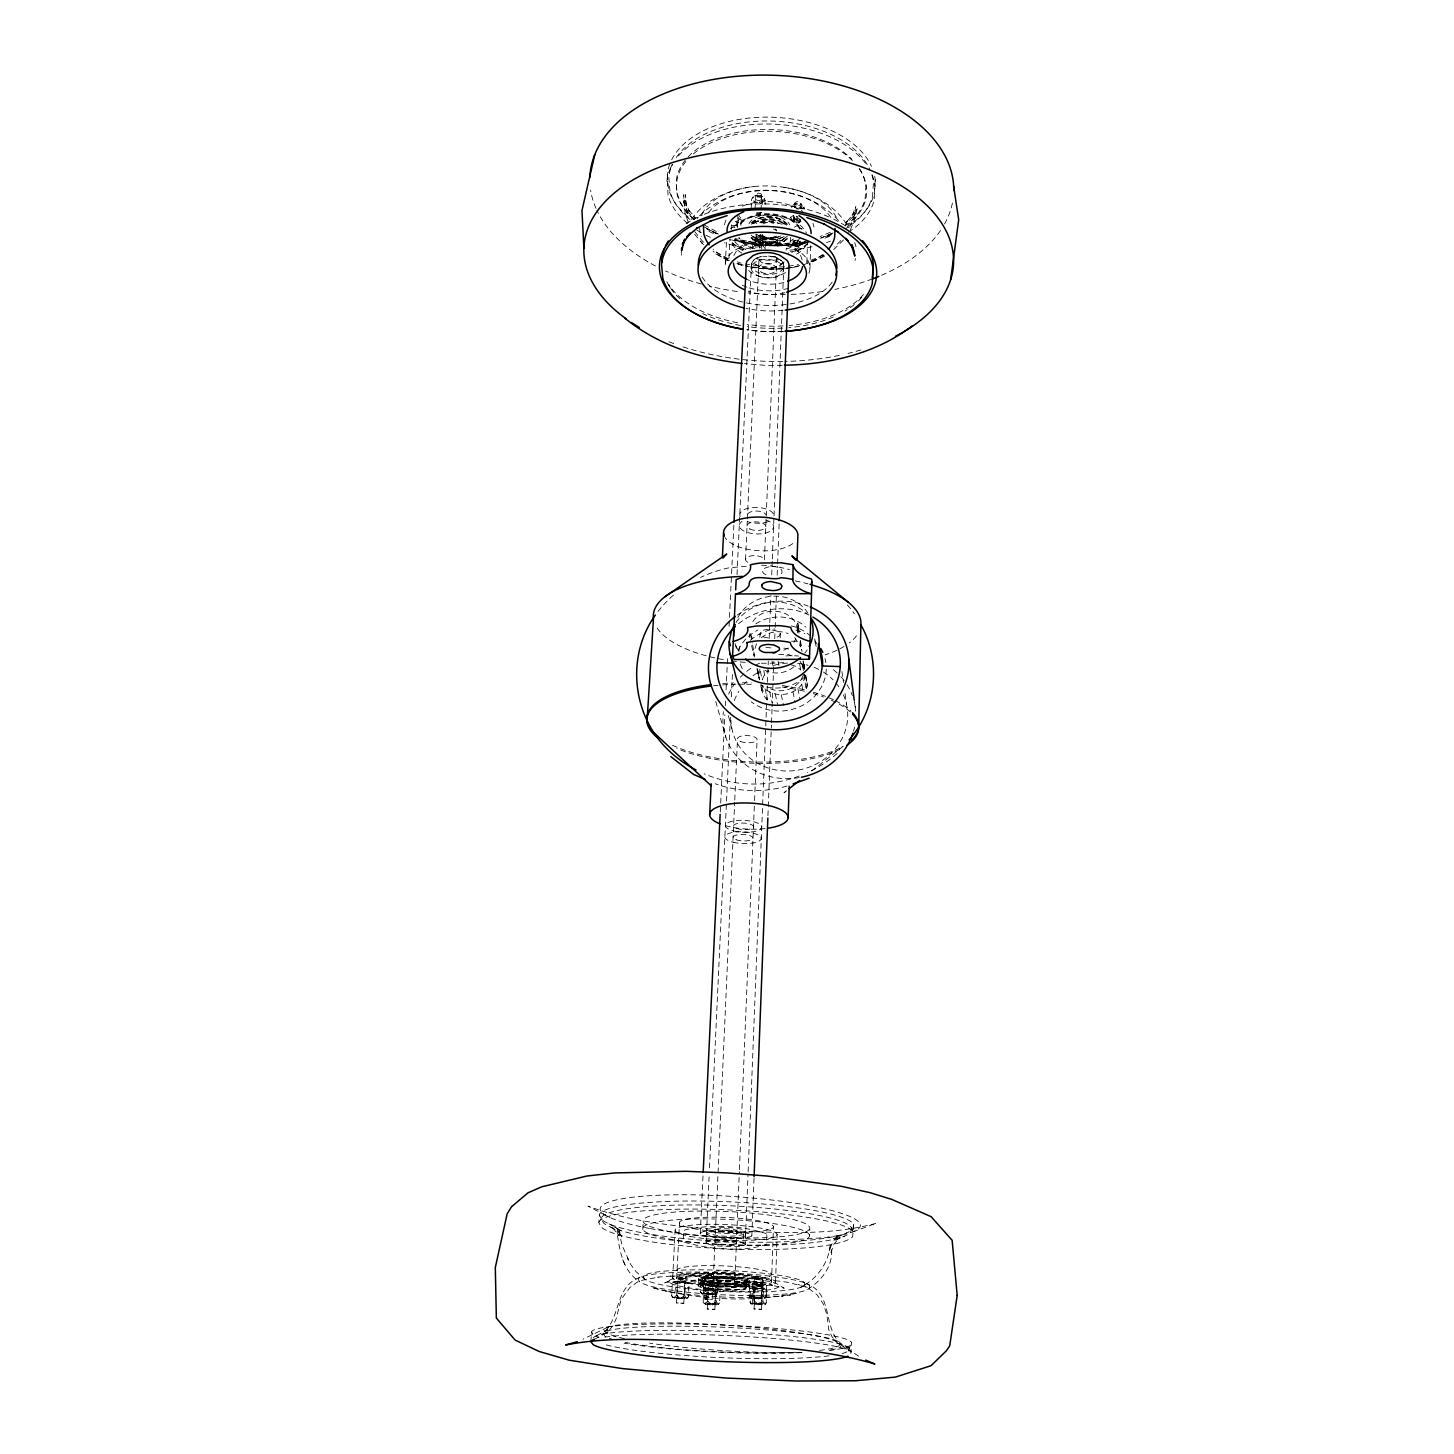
<?xml version="1.0" encoding="UTF-8"?>
<svg xmlns="http://www.w3.org/2000/svg" width="1454" height="1454" viewBox="0 0 1454 1454"><rect width="100%" height="100%" fill="white"/><g stroke="black" fill="none" stroke-linecap="round" stroke-linejoin="round"><path stroke-width="0.75" stroke-dasharray="5 3.75" d="M590.887 1341.769L591.542 1331.991A130.278 12.759 2.4 0 1 718.185 1324.83A130.278 12.759 2.4 0 1 851.481 1342.26L850.881 1353.401M853.68 1224.541L852.644 1236.663A127.516 20.192 2.5 0 1 729.435 1248.986A127.516 20.192 2.5 0 1 601.12 1227.085L598.83 1222.578L599.357 1214.872A127.479 18.92 2.4 0 1 723.529 1201.586A127.479 18.92 2.4 0 1 853.68 1224.541L852.789 1229.03A127.334 20.574 2.5 0 1 729.744 1241.698A127.334 20.574 2.5 0 1 601.629 1219.488L599.357 1214.872M848.264 232.276A104.306 62.377 2.4 0 0 874.181 200.052L875.235 179.751A104.215 63.849 2.5 0 0 874.636 175.916M809.587 1235.718A83.532 12.741 2.5 0 0 685.234 1219.252A83.532 12.741 2.5 0 0 683.562 1241.262A83.532 12.741 2.5 0 0 809.587 1235.718L809.805 1228.085A83.423 12.995 2.5 0 0 685.634 1211.4A83.423 12.995 2.5 0 0 683.943 1233.864A83.423 12.995 2.5 0 0 809.805 1228.085M771.547 1281.919L773.455 1226.703M806.806 262.574L807.515 242.454M775.564 1282.083L777.163 1234.482M809.933 268.19L810.732 244.399M754.735 1281.41L749.682 1282.064L749.155 1295.896L751.591 1298.313L762.278 1298.895L766.058 1296.823L766.549 1283.01L754.735 1281.41L753.899 1297.877L761.205 1298.149L761.769 1282.737L754.153 1282.064L761.769 1282.737M762.55 1304.82L761.278 1303.42L762.005 1278.139L754.281 1277.848L753.354 1302.948L761.496 1304.111L754.335 1303.82L755.153 1287.717L763.423 1288.135L766.712 1289.262L766.24 1302.802L764.859 1304.529L750.537 1303.747L750.209 1288.353L755.153 1287.717M790.449 237.365L790.304 241.237L792.921 244.926L799.627 245.581L799.773 241.727M800.845 208.304L801.009 203.887A3.162 1.89 1.8 0 0 797.483 201.688A3.162 1.89 1.8 0 0 794.938 204.214L796.647 205.287A3.162 1.89 1.8 0 0 801.009 203.887M761.478 1309.363L762.35 1284.773L759.115 1284.227L754.989 1284.482L754.063 1308.945L761.478 1309.363L754.063 1308.945M799.973 245.362A3.035 1.763 1.9 0 0 795.829 243.4A3.035 1.763 1.9 0 0 795.102 246.398A3.035 1.763 1.9 0 0 799.973 245.362L800.136 241M762.968 1281.356L763.005 1280.211M765.095 1298.113L762.696 1295.714L763.186 1281.846M801.881 209.122L802.026 205.196L800.227 203.887L794.084 204.251L790.976 207.686M765.295 1304.074L762.95 1301.73L763.423 1288.135M751.591 1298.313L753.081 1283.228L749.682 1282.064M801.209 221.135L793.248 221.299L793.466 215.428M752.082 1304.238L753.535 1289.462L750.209 1288.353M792.921 244.926L793.139 239.128M794.084 220.917L794.247 216.501M794.575 207.668L794.738 203.251M793.957 244.745L794.12 240.383M780.162 637.961L780.325 633.671L778.49 631.472L769.13 629.364A10.469 4.453 2.3 0 0 760.678 631.654L759.606 638.142M745.211 1244.497A19.593 2.89 2.5 0 0 716.568 1240.607A19.593 2.89 2.5 0 0 715.15 1245.569A19.593 2.89 2.5 0 0 745.211 1244.497L748.047 1174.123M748.138 1171.869L768.294 661.152M769.184 638.451L769.729 624.838M769.802 622.566L770.893 595.34M771.692 574.912L772.238 561.28M772.31 559.008L773.928 518.169M774.019 515.897L783.979 261.865M745.611 1287.899A21.883 2.817 2.5 0 0 713.969 1283.882A21.883 2.817 2.5 0 0 711.769 1288.662A21.883 2.817 2.5 0 0 745.611 1287.899L745.866 1281.138L723.583 1278.066A22.573 2.763 2.4 0 0 702.191 1279.32L698.483 1279.865L699.083 1279.102A25.754 3.162 2.4 0 1 723.492 1277.666C730.162 1279.211 746.774 1276.812 749.101 1282.773A25.754 3.508 2.5 0 1 737.451 1284.427L711.987 1283.446L698.465 1279.902M746.484 1287.662L746.738 1280.901M793.248 221.299L790.594 217.482L790.74 213.556M749.664 1287.79L749.919 1281.029M751.827 1235.7L754.099 1176.686M767.93 815.785L768.203 808.987M768.294 806.716L771.42 725.001M771.511 722.729L772.038 709.116M772.11 706.844L773.855 661.443M774.728 638.742L775.073 629.673M775.164 627.401L776.381 595.613M777.163 575.202L777.508 566.115M777.599 563.843L779.162 522.986M734.597 1287.263L739.341 1171.851M739.432 1169.579L754.462 802.862M754.571 800.609L757.08 739.486M776.836 257.594L764.422 560.117A9.451 4.18 2.5 0 0 751.264 555.846A9.451 4.18 2.5 0 0 748.392 562.607M777.308 246.308L777.672 237.275M716.331 1294.024L713.787 1291.588L714.423 1277.63L700.955 1277.884L700.301 1291.788L702.864 1294.205L715.95 1294.496L717.349 1292.715L717.967 1278.811L714.423 1277.63M762.296 204.487L762.659 196.617L760.86 195.309L754.699 195.654L751.627 199.125L751.173 208.958M716.022 1304.929L714.805 1303.566L715.404 1290.152L720.184 1289.498L719.603 1302.948L718.24 1304.656L708.734 1304.765L704.009 1303.874L703.154 1302.039L703.772 1288.589L716.767 1288.389L720.184 1289.498M761.696 246.362L761.86 242.527L765.222 237.42L761.46 234.548L763.986 235.712M714.859 1309.382L715.95 1285.082L712.533 1284.409L708.371 1284.664L707.262 1308.964L714.859 1309.382L707.262 1308.964M761.66 248.779L762.496 234.294A8.851 5.144 2.5 0 0 766.549 242.909A8.851 5.144 2.5 0 0 777.327 236.893M718.621 1304.202L716.168 1301.875L716.767 1288.389M765.458 249.125L762.787 245.472L763.223 235.821M765.222 204.432L764.713 198.344L760.86 195.309M765.549 247.216L765.222 237.42M752.772 248.798L752.5 238.202L753.626 236.293L755.189 241.873L754.935 247.634M700.955 1277.884L704.536 1279.066L702.864 1294.205M706.062 1242.679L709.098 1176.995M709.516 1167.926L726.418 803.335M726.527 801.081L730.617 712.769M731.344 696.902L732.398 674.274M737.014 574.621L751.536 261.92M704.827 1298.985L705.99 1273.868L710.025 1273.595L713.332 1274.286L712.206 1299.385L704.827 1298.985L712.206 1299.385M755.08 209.34L755.753 194.654M703.772 1288.589L707.226 1289.698L705.608 1304.365M755.862 248.18L756.316 233.658M704.009 1303.874L707.916 1301.421L708.534 1287.971M752.063 247.834L756.062 244.781L756.516 235.166L758.352 234.239L755.48 234.876M761.06 209.939L761.714 195.272M712.969 1286.426L734.67 802.226M734.761 799.954L737.505 738.868M745.538 559.572L747.247 521.204M747.356 518.951L759.079 257.158M759.497 248.125L760.097 234.585M700.265 1233.319L703.064 1174.432M720.257 812.114L720.584 805.316M720.693 803.062L724.874 714.732M725.31 705.681L725.528 701.155M726.055 689.832L727.563 658.135M729.072 626.42L729.399 619.622M729.49 617.368L733.906 524.512M698.174 1285.79L698.502 1279.029M701.355 1285.899L701.664 1279.156M701.937 1285.79L702.264 1279.029M683.798 1303.311L685.034 1278.629L681.653 1277.939L677.619 1278.211L676.346 1302.893L683.798 1303.311L676.346 1302.893M737.323 227.606L737.978 214.447M685.288 1278.811L685.343 1277.666M688.433 1296.732L687.397 1298.004L685.743 1297.495L684.852 1295.623L685.543 1281.919L672.402 1282.155L671.693 1295.823L674.256 1298.204L687.088 1298.477L688.433 1296.732L689.105 1283.064L685.543 1281.919M738.359 217.791L737.96 225.57L730.072 225.733M740.922 225.461L741.213 219.627L739.25 215.755M672.402 1282.155L676.001 1283.3L674.256 1298.204M676.673 1278.248L679.491 1223.123M728.908 258.376L729.817 240.51M684.325 1282.682L677.146 1282.41L684.834 1282.464L683.616 1298.04L677.201 1298.022L677.146 1281.501M731.162 229.169L731.398 224.788M736.996 226.806L737.305 220.317M672.657 1278.084L675.129 1230.593M726.437 242.291L725.201 266.046A42.402 24.118 2.5 0 1 772.801 242.891A42.402 24.118 2.5 0 1 808.369 274.37M642.813 1229.357L643.25 1221.76M687.578 223.371A104.306 62.377 2.4 0 1 668.004 195L667.313 174.734A104.215 63.849 2.5 0 1 670.04 163.393M875.235 179.751L874.345 193.346A104.179 62.613 2.4 0 1 846.646 226.806M804.425 1285.172L804.607 1282.755A80.915 9.942 2.4 0 0 722.038 1270.287A80.915 9.942 2.4 0 0 643.359 1276.503L644.467 1278.957A80.861 11.014 2.5 0 0 726.182 1291.625A80.861 11.014 2.5 0 0 804.444 1285.172C818.402 1276.921 828.835 1261.454 830.216 1245.187L829.725 1248.713L833.687 1240.698L838.94 1235.446L833.524 1238.863L846.555 1232.919M809.296 1288.226L809.533 1285.718A85.968 10.451 2.4 0 0 721.784 1272.541A85.968 10.451 2.4 0 0 638.197 1279.066L639.415 1281.628A85.913 11.596 2.5 0 0 726.182 1294.987A85.913 11.596 2.5 0 0 809.296 1288.226C822.419 1279.883 833.16 1264.98 831.543 1248.895L831.016 1252.403L834.105 1243.824L840.121 1237.172L834.632 1240.607L844.556 1236.082M780.325 633.671L779.344 635.852A10.469 4.453 2.3 0 1 773.528 637.924M855.061 260.52L855.388 258.485M829.78 1249.186L829.598 1250.331L830.034 1247.514M804.88 675.928C802.335 695.903 771.892 701.355 761.532 684.525M805.752 675.147L807.134 684.925L806.188 690.159L802.226 661.788M738.323 220.79L735.451 221.444L737.196 222.735L740.522 217.5M797.464 632.908L798.5 627.365L798.955 633.126M764.713 198.344L762.423 201.724L754.39 203.015L752.79 197.144M738.85 651.574L740.413 643.268M757.298 668.84L759.406 679.6L759.842 669.076M851.499 1227.903L850.645 1232.301A125.298 20.065 2.5 0 1 729.563 1244.624A125.298 20.065 2.5 0 1 603.465 1222.887L601.229 1218.397A125.444 18.448 2.4 0 1 723.42 1205.511A125.444 18.448 2.4 0 1 851.499 1227.903L853.534 1232.265A127.661 18.538 2.4 0 0 723.165 1209.673A127.661 18.538 2.4 0 0 598.83 1222.578L601.229 1218.397M791.721 207.595L792.139 205.723M803.989 206.904L803.553 208.776L804.644 209.049L802.772 205.105L800.227 203.887M842.211 1353.492A128.225 13.958 2.5 0 0 848.427 1350.948L849.209 1348.149C818.929 1337.207 837.413 1294.369 805.952 1283.391M848.409 1350.948L851.462 1342.26M733.888 255.522C745.157 230.768 796.301 233.113 802.335 260.775M751.427 264.392C752.536 258.667 759.17 256.758 764.204 256.14M849.663 227.224L853.771 216.919L855.824 206.632L851.571 216.846L854.298 212.593L845.41 223.389L847.464 221.172L842.666 224.788M850.372 229.95L855.443 217.355L857.424 207.231L853.08 217.609L855.588 213.702L845.301 224.934M731.362 228.223L731.198 228.641A3.035 1.763 3.2 0 0 731.217 229.096M762.369 234.548L762.278 234.73A3.108 1.817 2.7 0 1 759.442 235.784A3.108 1.817 2.7 0 1 756.553 234.585A18.411 10.778 2.5 0 0 778.581 237.002M793.957 642.432L795.683 639.015M756.534 643.686L753.808 652.373L754.39 657.753M670.403 168.246L672.33 164.556A102.543 62.722 2.5 0 0 668.858 177.497L669.931 190.874A102.507 61.486 2.4 0 0 690.741 220.154M762.423 201.724L761.26 203.687L759.479 202.397M672.584 1297.695L685.743 1297.495M691.613 219.118C705.535 199.053 730.326 189.256 753.844 186.566M701.192 1293.696L714.677 1293.497M697.12 218.754L698.302 217.209M715.95 1294.496L717.349 1292.715M718.24 1304.656L719.603 1302.948M750.01 1297.786L754.208 1295.241L756.425 1296.968L763.532 1297.604M764.64 1298.586L766.058 1296.823M764.859 1304.529L766.24 1302.802M840.848 240.528L834.76 246.889M843.538 239.965L832.597 250.651M752.827 621.585C764.477 603.883 797.719 609.644 798.01 632.508M750.537 1303.747L763.768 1303.584M699.61 215.792C736.469 179.751 804.425 182.259 838.631 220.681M786.559 790.74L783.979 792.793L787.45 790.067M811.786 770.929L843.102 746.338A106.015 39.44 2.4 0 1 670.985 744.521M761.932 212.647L753.935 212.811M750.936 222.88C761.696 214.029 781.489 214.792 789.558 226.879M753.19 223.716C762.605 215.883 777.672 217.428 786.614 225.279M790.594 217.482L793.666 215.174M669.131 1280.792L667.168 1282.246L694.648 1280.211L736.16 1281.283L772.583 1285.245L770.765 1284.918L784.233 1288.244L778.635 1285.045A54.998 6.688 2.4 0 0 722.583 1276.721A54.998 6.688 2.4 0 0 669.131 1280.792L664.751 1282.937L669.058 1280.901L669.767 1282.519A54.961 7.415 2.5 0 0 725.401 1291.152A54.961 7.415 2.5 0 0 778.653 1286.735L778.635 1285.045M790.304 241.237L793.321 239.001M799.627 245.581L803.771 242.564M787.432 236.13L784.106 238.547L774.764 241.419M793.775 666.913C785.814 673.475 774.2 674.892 764.931 670.349M785.578 272.589L777.399 276.678A20.774 11.814 2.5 0 1 761.224 277.023L751.936 273.279L748.737 270.517M788.213 647.975L780.816 651.683M761.314 637.743C768.693 631.799 779.308 629.836 788.086 633.635M760.351 1297.186L762.696 1295.714M758.679 1298.949L760.987 1297.477L762.278 1298.895M760.66 1303.166L762.95 1301.73M759.006 1304.856L761.278 1303.42M708.734 1304.765L706.608 1303.111L713.896 1303.311L716.168 1301.875M712.533 1304.983L714.805 1303.566M711.424 1293.06L713.787 1291.588M710.043 1294.86L712.387 1293.388L713.641 1294.805M682.526 1297.077L684.852 1295.623M681.344 1298.822L683.653 1297.386L684.852 1298.767M800.79 1287.244L806.37 1284.046M596.758 1335.608L607.772 1329.574L604.5 1331.846C620.894 1316.324 614.897 1285.609 640.832 1276.994M594.377 1339.37L608.935 1331.373L605.7 1333.609L612.897 1325.957L616.132 1318.814L621.076 1299.494L629.855 1287.572L639.142 1280.847L658.898 1277.066M685.034 1278.629L677.619 1278.211M713.332 1274.286L705.99 1273.868M607.518 1327.338L582.945 1339.225M676.364 1297.64L683.616 1298.04M715.95 1285.082L708.334 1285.718L724.674 1287.317M755.189 241.873L762.986 240.619M797.046 203.578L794.084 204.251M757.661 194.981L754.699 195.654M830.307 232.276L820.074 236.511M831.942 233.367L820.583 238.147A104.179 62.613 2.4 0 0 830.634 234.621M823.691 254.868L806.988 262.029M824.491 256.395L802.826 265.119M762.005 1278.284C740.449 1278.866 771.238 1280.683 758.57 1278.702M762.35 1284.9C741.685 1285.354 771.147 1287.172 759.079 1285.191M753.899 1297.75L761.205 1298.149M754.335 1303.711L757.407 1303.456M852.716 1231.92L876.562 1223.196C830.325 1235.936 781.489 1232.501 734.088 1230.993C684.925 1226.976 634.544 1223.559 587.961 1206.111L609.844 1217.507M782.288 237.438L774.091 239.983L760.206 238.565A18.429 10.705 2.4 0 1 756.389 236.802M795.393 250.979L796.319 250.615L788.05 253.123M786.996 786.051C763.859 792.793 737.832 791.994 715.186 783.724M789.231 1295.241L790.867 1294.823L781.489 1296.132L782.943 1295.987C744.503 1299.113 705.663 1297.368 667.568 1291.497L668.913 1291.752L651.665 1287.481C698.592 1300.185 749.719 1302.766 797.446 1293.151L795.647 1293.606M754.989 245.617L762.787 245.472M783.888 282.549C771.474 285.384 757.843 284.857 746.356 279.077M798.864 241.727C777.672 245.581 755.735 243.709 734.942 238.456M806.134 242.273C782.488 247.253 757.843 246.199 734.506 240.11M788.413 266.191L798.428 264.61M788.45 268.009L798.519 266.409M784.415 268.645L769.657 269.208L745.72 265.973A70.083 40.712 2.4 0 0 797.337 266.573M717.967 1278.811L704.536 1279.066M689.105 1283.064L676.001 1283.3M766.549 1283.01L753.081 1283.228M766.712 1289.262L753.535 1289.462M778.726 654.445L788.668 654.627L794.175 656.626M746.32 566.278L729.09 567.805A119.137 109.486 -1.7 0 0 700.446 577.492M670.276 1276.176L703.7 1275.503L756.952 1278.266L787.505 1282.246L807.279 1287.372L817.093 1294.842L823.327 1304.056L826.853 1314.58L828.725 1329.683L832.033 1336.808L837.231 1342.751L851.281 1352.093A130.515 12.232 2.4 0 0 745.302 1336.517A130.515 12.232 2.4 0 0 603.646 1337.298M657.299 1277.194L671.584 1276.085M707.934 1277.83L705.79 1278.121L713.132 1278.557L705.79 1278.139L709.098 1278.757M784.415 266.827L769.802 267.318L745.139 263.992M782.27 365.245L768.912 365.645L744.393 363.627M704.572 1277.357L708.171 1277.321M675.874 1281.646L679.4 1281.628M753.372 1281.556L756.989 1281.537M731.235 1287.444L748.992 1285.718C738.596 1278.375 713.769 1280.065 698.956 1282.046L699.429 1283.791A25.754 3.471 2.5 0 0 711.842 1286.354L715.895 1286.136L712.496 1285.445M707.262 1288.117L710.752 1288.08M753.826 1287.862L757.37 1287.844M752.79 1297.023L756.425 1296.968M791.558 641.232L800.391 641.196M710.061 1278.793L713.151 1278.52L710.77 1277.939M757.77 1303.529C767.348 1302.457 749.937 1303.747 754.644 1301.275L756.807 1302.966M698.901 1280.283L713.478 1283.137L734.997 1284.482M745.866 1281.138A21.846 2.89 2.5 0 1 712.078 1281.955A21.846 2.89 2.5 0 1 714.277 1277.066A21.846 2.89 2.5 0 1 745.866 1281.138L749.319 1281.392M745.993 1284.191L749.137 1284.282M749.755 1281.774L746.102 1281.247M746.447 1282.083L749.573 1282.246M707.226 1289.698L715.404 1290.152M758.225 1285.154L754.989 1284.609M711.769 1285.354L708.407 1284.791M757.679 1278.557L754.299 1277.993M756.062 244.781L757.879 244.963M769.384 241.691L758.952 239.819A21.01 12.214 2.4 0 1 751.209 235.221M769.039 219.136L779.653 221.099M765.931 647.339L772.583 648.084M713.896 1303.311L717.022 1303.711M768.457 256.068C774.528 256.576 783.397 258.957 783.815 266.282M768.257 637.979L765.695 637.561A10.069 4.271 2.3 0 1 759.788 633.853M783.87 187.293C809.496 191.31 835.577 204.342 848.718 227.66M741.831 265.173L735.342 263.01A70.083 40.712 2.4 0 0 741.922 265.173M764.331 200.234L765.404 200.507M740.195 219.354L741.213 219.627M764.859 239.219L765.876 239.51M798.191 1284.482L799.864 1285.027M805.443 1286.79L807.279 1287.372M737.432 261.865L741.122 263.156M754.517 239.783L757.025 240.946M753.717 200.852L756.298 202.07M802.263 229.06L799.773 227.878L801.536 229.169M782.197 224.261L769.057 220.699A18.429 10.905 2.5 0 0 755.989 223.607M728.218 258.648L714.405 251.106M727.909 260.43L713.441 252.56M742.721 249.27L743.539 249.688A44.838 26.045 2.4 0 1 730.98 241.509M703.336 226.46L717.858 234.221A95.11 57.215 2.4 0 1 706.608 228.532M704.118 224.952L718.494 232.622M609.026 1223.868L621.185 1230.756L614.715 1226.903L620.64 1234.664L618.895 1230.92L622.021 1245.224L630.782 1264.598L636.052 1271.705L644.467 1278.957M610.716 1227.158L619.967 1232.41L613.406 1228.539L618.768 1235.591L616.987 1231.792C619.604 1249.895 622.167 1270.269 639.415 1281.628M858.66 1356.182L840.703 1344.296M760.133 241.255L761.86 242.527M753.336 236.62L764.531 241.837L776.636 241.509L777.69 242.873M751.118 237.311C758.824 244.036 770.129 244.999 779.689 242.436A21.028 12.195 2.4 0 0 787.341 238.22M752.554 1297.023L754.753 1298.731M753.027 1302.984L755.171 1304.656M707.462 1292.842L705.245 1291.116L703.845 1292.897L706.099 1294.642M707.916 1301.421L710.061 1303.093M678.618 1296.877L676.455 1295.169L675.092 1296.913L677.455 1298.604M782.27 222.153L785.215 224.516M693.667 216.464L695.739 218.482L687.687 208.485L689.378 211.284L684.925 200.797L686.252 205.923L685.47 194.691L686.379 210.267L688.16 217.646M692.613 217.809L694.521 219.663L686.324 209.521L687.887 212.12L683.344 201.434L684.561 206.159M694.558 234.185L703.7 244.944M749.155 1295.896L750.446 1297.313M749.701 1301.912L750.955 1303.293M700.301 1291.788L701.555 1293.206M703.154 1302.039L704.354 1303.42M794.756 637.561L800.591 646.794L799.482 640.669M671.693 1295.823L672.875 1297.222M800.045 661.225L804.571 668.895L803.608 662.37M694.721 231.659L703.282 242.182L701.955 240.528M700.701 241.691L702.1 243.418M627.874 1258.91L628.619 1260.4M670.203 287.583L668.785 284.693A105.869 59.741 2.4 0 0 740.995 323.406M624.838 1264.362L622.639 1259.709L623.439 1261.418M627.346 1257.692L628.092 1259.346M620.767 1235.009L621.603 1236.918L619.786 1232.719M750.228 633.562L752.445 638.669M688.287 222.28L685.034 213.156L684.162 200.525M815.04 642.105L815.385 642.904A39.04 35.369 -11.7 0 1 816.112 646.539M854.716 242.545L856.024 246.853M715.731 701.446L725.873 737.342M728.345 715.641L731.835 728.418M735.124 643.54L737.105 651.574M758.843 674.347L757.716 669.422A23.391 21.265 -11.6 0 0 760.387 680.09M751.609 645.649L753.917 655.736M756.898 668.676L759.388 679.836M760.878 686.015L761.86 690.505M762.023 686.651L763.968 695.157M765.04 688.742L767.439 699.338M760.333 671.239L762.278 679.854M763.786 670.676L764.749 675.001M769.729 691.977L772.074 702.555M775.255 694.012L777.545 704.572M772.001 661.097L773.401 667.622M781.252 694.703L783.47 705.245M778.072 661.243L778.962 665.605M792.993 691.922L795.084 702.5M750.5 634.417L752.209 643.031M752.627 645.176L754.753 655.936M797.919 688.651L799.954 699.265M801.754 684.398L803.353 692.922M799.664 664.169L800.863 670.712M805.589 676.31L807.134 684.925M802.408 664.005L803.19 668.349M803.371 662.261L804.571 668.895M814.713 638.815L815.385 642.904M797.81 623.221L799.1 631.927L797.81 623.239L798.464 628.691M800.391 640.632L801.99 651.501M800.391 640.96L801.663 649.811M803.28 660.879L804.553 669.731M841.921 671.566L843.465 682.508M845.01 693.449L846.555 704.372M854.552 702.464L855.715 711.151A66.684 61.25 -11.6 0 0 854.134 701.246M796.901 626.383L797.555 631.836M799.973 641.923L800.718 648.557M749.355 633.944L749.737 637.579M667.313 174.734L668.422 188.311A104.179 62.613 2.4 0 0 691.25 219.39M681.144 248.361L681.744 256.14L681.581 254.087M684.271 204.869L683.762 194.727L683.871 199.089M699.665 227.533L699.956 232.186A70.083 40.712 2.4 0 0 701.355 236.384M856.497 635.798A103.906 43.238 2.4 0 1 849.281 642.941M843.992 646.539A103.906 43.238 2.4 0 1 838.831 649.356M836.959 650.247A103.906 43.238 2.4 0 1 825.109 654.882M783.833 662.57A103.906 43.238 2.4 0 1 758.134 663.133M745.157 662.388A103.906 43.238 2.4 0 1 734.47 661.261M723.31 659.571A103.906 43.238 2.4 0 1 656.027 626.147M795.156 580.873A103.906 43.238 2.4 0 1 807.97 583.854M792.812 543.56A37.186 16.866 2.4 0 1 761.06 550.866L751.573 550.03A37.186 16.866 2.4 0 1 725.092 537.562M839.794 749.428A106.033 39.385 2.4 0 1 676.91 748.574M713.55 685.761A106.033 39.385 2.4 0 1 718.076 685.307M722.656 684.925A106.033 39.385 2.4 0 1 735.688 684.289M737.905 684.234A106.033 39.385 2.4 0 1 751.245 684.343M782.27 687.015A106.033 39.385 2.4 0 1 806.57 691.795M813.168 693.613A106.033 39.385 2.4 0 1 823.473 697.011M831.234 700.156A106.033 39.385 2.4 0 1 851.044 712.642M843.375 694.83A58.614 53.816 -11.6 0 1 801.481 769.42A58.614 53.816 -11.6 0 1 730.926 720.421M734.288 700.574A58.614 53.816 -11.6 0 1 738.868 691.341M743.757 684.616A58.614 53.816 -11.6 0 1 746.593 681.49M752.936 675.874A58.614 53.816 -11.6 0 1 760.097 671.148M774.019 665.35A58.614 53.816 -11.6 0 1 791.14 662.969M797.555 663.278A58.614 53.816 -11.6 0 1 808.079 665.278M814.095 667.331A58.614 53.816 -11.6 0 1 821.655 671.021M823.437 672.093A58.614 53.816 -11.6 0 1 833.087 679.854M835.832 682.871A58.614 53.816 -11.6 0 1 839.503 687.778M738.105 650.374A44.22 40.167 -11.7 0 1 757.934 630.036M791.249 625.892A44.22 40.167 -11.7 0 1 810.55 636.089M814.894 640.851A44.22 40.167 -11.7 0 1 817.293 644.34M735.997 622.512A45.238 40.876 -11.8 0 1 806.788 613.679M854.534 727.254A66.684 61.25 -11.6 0 1 853.553 731.198M799.209 777.617A66.684 61.25 -11.6 0 1 723.401 711.606M728.581 694.158A66.684 61.25 -11.6 0 1 734.924 683.58M740.322 677.219A66.684 61.25 -11.6 0 1 753.445 666.586M755.262 665.496A66.684 61.25 -11.6 0 1 762.914 661.625M785.796 655.918A66.684 61.25 -11.6 0 1 798.664 656.045M833.378 669.749A66.684 61.25 -11.6 0 1 839.467 675.219M840.866 676.71A66.684 61.25 -11.6 0 1 844.719 681.399M846.991 684.725A66.684 61.25 -11.6 0 1 852.353 695.521M738.559 623.73A61.94 56.252 -11.7 0 1 808.987 615.024M737.142 615.097A70.483 64.012 -11.7 0 1 808.17 606.1M783.052 310.356A69.392 39.313 2.5 0 1 746.084 308.412M785.033 292.672A39.131 22.155 2.5 0 1 748.247 291.2M775.291 236.348A8.833 5.162 2.5 0 1 761.423 234.93M775.255 229.041A8.833 5.162 2.5 0 1 776.672 230.15M806.207 244.781A38.84 22.573 2.5 0 1 796.083 254.486M778.908 259.739A38.84 22.573 2.5 0 1 753.445 257.958M741.831 253.123A38.84 22.573 2.5 0 1 730.217 239.019M734.797 225.788A38.84 22.573 2.5 0 1 773.673 215.356A38.84 22.573 2.5 0 1 806.407 233.076M805.352 241.146A38.804 22.646 2.5 0 1 790.449 251.669M745.92 249.706A38.804 22.646 2.5 0 1 733.543 240.273M796.61 217.028A38.804 22.646 2.5 0 1 802.79 221.953M776.654 236.13A8.833 5.162 2.5 0 1 767.894 238.438A8.833 5.162 2.5 0 1 760.478 234.494M773.383 229.005A8.833 5.162 2.5 0 1 776.636 230.968M760.915 212.52A3.017 1.781 2.7 0 1 758.352 214.447A3.017 1.781 2.7 0 1 754.953 212.829M800.063 237.311A31.843 18.575 2.5 0 1 786.123 248.452M754.717 248.489A31.843 18.575 2.5 0 1 738.886 237.384M740.522 223.225A31.843 18.575 2.5 0 1 790.576 219.209L795.938 223.134A31.843 18.575 2.5 0 1 799.446 227.66M797.155 242.582A31.843 18.575 2.5 0 1 786.087 249.27M752.881 248.67A31.843 18.575 2.5 0 1 738.85 238.202M740.486 224.043A31.843 18.575 2.5 0 1 790.54 220.045L795.92 223.952A31.843 18.575 2.5 0 1 799.409 228.496M799.173 219.79A3.181 1.872 1.8 0 1 799.954 222.226A3.181 1.872 1.8 0 1 795.992 222.916L794.284 221.88A3.181 1.872 1.8 0 1 794.72 220.027A3.181 1.872 1.8 0 1 797.664 219.39M794.611 227.297A3.035 1.781 1.8 0 1 799.137 226.115A3.035 1.781 1.8 0 1 799.427 229.06M807.733 242.854A42.093 24.554 2.5 0 1 793.593 252.76M775.727 256.558A42.093 24.554 2.5 0 1 762.805 256.231M743.121 250.724A42.093 24.554 2.5 0 1 729.526 239.401M788.631 288.219A42.402 24.118 2.5 0 1 748.846 287.783M746.938 287.147A42.402 24.118 2.5 0 1 741.467 284.929M832.161 282.112A69.319 39.422 2.5 0 1 765.04 305.304A69.319 39.422 2.5 0 1 701.355 275.551M772.619 256.558A16.267 9.251 2.5 0 1 781.307 270.644A16.267 9.251 2.5 0 1 755.644 271.135A16.267 9.251 2.5 0 1 760.151 256.795M756.952 247.089A2.926 1.69 2.7 0 1 760.515 247.18A3.126 1.781 2.7 0 0 756.262 247.344M722.729 683.489A106.015 39.44 2.4 0 1 733.543 682.907M742.412 682.762A106.015 39.44 2.4 0 1 751.3 682.907M782.325 685.579A106.015 39.44 2.4 0 1 806.625 690.377M813.222 692.177A106.015 39.44 2.4 0 1 825.436 696.321M829.125 697.811A106.015 39.44 2.4 0 1 833.378 699.701M835.414 700.701A106.015 39.44 2.4 0 1 851.081 711.242M765.113 828.562A39.294 13.05 2.4 0 1 723.747 825.163M768.33 521.568A17.084 7.888 2.5 0 1 747.719 521.677M740.231 516.497A17.084 7.888 2.5 0 1 755.462 507.41A17.084 7.888 2.5 0 1 773.946 516.334M765.713 519.86A17.121 7.815 2.5 0 1 770.82 530.837A17.121 7.815 2.5 0 1 747.229 532.4A17.121 7.815 2.5 0 1 741.958 521.441M747.81 514.007A9.378 4.326 2.5 0 1 756.789 511.026A9.378 4.326 2.5 0 1 765.913 514.516M804.189 677.419A39.04 35.369 -11.7 0 1 760.351 684.979M742.194 668.586A39.04 35.369 -11.7 0 1 739.577 661.625M755.88 623.821A39.04 35.369 -11.7 0 1 805.807 627.128M807.17 649.938A39.858 35.95 -11.7 0 1 804.789 653.155M738.196 650.247A39.858 35.95 -11.7 0 1 735.742 645.122M737.814 617.55A39.858 35.95 -11.7 0 1 772.692 596.195A39.858 35.95 -11.7 0 1 808.315 613.77M776.472 257.885A8.888 5.089 2.5 0 1 766.785 263.992A8.888 5.089 2.5 0 1 760.151 256.249M803.335 674.783A23.391 21.265 -11.6 0 1 768.603 687.924M783.779 648.139A23.391 21.265 -11.6 0 1 791.503 650.011M803.698 663.733A23.391 21.265 -11.6 0 1 804.298 669.24M826.254 669.167A45.365 41.239 -11.6 0 1 799.155 706.971A45.365 41.239 -11.6 0 1 751.209 701.773M750.355 640.378A45.365 41.239 -11.6 0 1 774.691 628.928M795.901 630.073A45.365 41.239 -11.6 0 1 804.753 633.599M825.018 658.462A45.365 41.239 -11.6 0 1 825.872 662.679M804.407 674.42A23.01 20.992 -11.6 0 1 806.188 690.396M767.403 699.974A23.01 20.992 -11.6 0 1 761.296 685.07M762.296 679.618A23.01 20.992 -11.6 0 1 768.584 670.185M790.831 664.696A23.01 20.992 -11.6 0 1 800.9 670.076M837.159 753.463A119.137 109.486 -1.7 0 1 807.533 772.583M799.209 776.036A119.137 109.486 -1.7 0 1 704.154 773.819M658.008 611.462A119.137 109.486 -1.7 0 1 673.584 595.031M761.569 565.206A119.137 109.486 -1.7 0 1 789.449 569.586M847.355 604.955A119.137 109.486 -1.7 0 1 854.407 613.752M780.889 235.875A17.83 10.432 2.5 0 1 755.88 234.167M752.336 223.843A17.83 10.432 2.5 0 1 768.112 217.173A17.83 10.432 2.5 0 1 785.287 223.552M783.779 238.747A17.848 10.414 2.5 0 1 753.063 236.657M761.133 222.898A17.848 10.414 2.5 0 1 774.855 222.771M762.95 223.898A8.833 5.162 2.5 0 1 773.619 223.334M798.191 240.346A2.944 1.708 1.8 0 0 794.175 241.455A2.944 1.708 1.8 0 0 796.901 243.6A2.944 1.708 1.8 0 0 799.954 241.746A3.035 1.745 1.8 0 1 797.446 243.999A3.035 1.745 1.8 0 1 794.066 241.946A3.035 1.745 1.8 0 1 798.246 240.655M797.81 219.917A2.999 1.763 1.8 0 1 794.447 218.082A2.999 1.763 1.8 0 1 797.864 216.41M798.21 209.012A2.981 1.781 1.8 0 0 800.809 207.086L800.609 206.632A2.981 1.781 1.8 0 0 797.101 205.505A2.981 1.781 1.8 0 0 794.884 207.413M797.446 208.994A2.981 1.781 1.8 0 1 796.01 208.613M731.017 228.823A2.963 1.727 3.2 0 1 732.089 227.26A2.963 1.727 3.2 0 1 735.015 227.097M685.288 160.158A95.128 58.033 2.5 0 0 676.11 181.586L677.055 194.036A95.092 56.888 2.4 0 0 693.758 219.1M688.178 156.85A95.128 58.033 2.5 0 1 851.862 159.231M859.623 168.937A95.128 58.033 2.5 0 1 865.875 186.185L865.13 198.635A95.092 56.888 2.4 0 1 845.446 225.534M832.997 232.949A95.092 56.888 2.4 0 1 821.365 237.747M808.606 241.4A95.092 56.888 2.4 0 1 734.143 239.528M717.313 233.567A95.092 56.888 2.4 0 1 707.825 228.878M724.583 224.843A44.856 26.608 2.5 0 1 726.309 219.409M742.285 206.214A44.856 26.608 2.5 0 1 802.844 211.539M812.913 223.353A44.856 26.608 2.5 0 1 813.913 227.06M708.607 212.484A66.066 39.131 2.5 0 1 773.001 190.747A66.066 39.131 2.5 0 1 832.415 220.208M701.937 214.211A70.119 41.584 2.5 0 1 768.893 185.967A70.119 41.584 2.5 0 1 836.413 217.518M676.328 157.45A102.543 62.722 2.5 0 1 776.89 121.282A102.543 62.722 2.5 0 1 869.765 169.3M871.891 174.898A102.543 62.722 2.5 0 1 873.454 182.441L872.582 195.836A102.507 61.486 2.4 0 1 845.374 228.714M666.895 181.386A104.343 63.649 2.5 0 1 672.239 164.611M678.455 155.869A104.343 63.649 2.5 0 1 775.218 124.226A104.343 63.649 2.5 0 1 867.147 165.665M872.164 174.971A104.343 63.649 2.5 0 1 875.09 186.439M671.693 159.722A104.215 63.849 2.5 0 1 772.347 117.211A104.215 63.849 2.5 0 1 871.491 166.356M686.106 223.734A105.96 61.104 2.5 0 1 691.159 220.59M692.94 219.59A105.96 61.104 2.5 0 1 702.5 215.01M704.318 214.265A105.96 61.104 2.5 0 1 831.615 218.191M833.615 219.154A105.96 61.104 2.5 0 1 848.264 227.751M797.683 218.573A3.181 1.89 1.9 0 0 794.738 219.227A3.181 1.89 1.9 0 0 794.32 221.099L796.81 222.317A3.181 1.89 1.9 0 0 800.173 221.244L800.391 220.772A3.181 1.89 1.9 0 0 800.191 219.79M829.616 236.384A102.507 61.486 2.4 0 1 823.836 238.474M805.189 243.218A102.507 61.486 2.4 0 1 731.526 239.892M713.441 233.494A102.507 61.486 2.4 0 1 707.207 230.55M830.434 241.164A104.306 62.377 2.4 0 1 826.544 242.6M812.095 246.744A104.306 62.377 2.4 0 1 785.996 250.433M750.664 248.907A104.306 62.377 2.4 0 1 724.365 242.782M710.388 237.347A104.306 62.377 2.4 0 1 703.009 233.676M701.246 232.713A104.306 62.377 2.4 0 1 696.175 229.641M805.825 241.564A104.179 62.613 2.4 0 1 735.324 239.328M718.53 234.076A104.179 62.613 2.4 0 1 706.989 229.023M863.44 294.544A105.869 59.741 2.4 0 1 789.268 325.478M783.015 325.932A105.869 59.741 2.4 0 1 747.192 324.387M861.804 297.27A104.179 58.651 2.4 0 1 855.97 303.159M854.334 304.54A104.179 58.651 2.4 0 1 845.047 311.047M833.306 317.008A104.179 58.651 2.4 0 1 788.813 327.659M782.652 328.095A104.179 58.651 2.4 0 1 747.374 326.587M740.595 325.496A104.179 58.651 2.4 0 1 727.418 322.57M723.183 321.389A104.179 58.651 2.4 0 1 702.682 313.61M679.763 298.597A104.179 58.651 2.4 0 1 675.201 294.017M673.82 292.436A104.179 58.651 2.4 0 1 666.913 281.712M807.824 243.436A44.838 26.045 2.4 0 1 791.521 252.324M822.71 254.541A66.03 38.295 2.4 0 1 807.388 262.938M799.718 265.446A66.03 38.295 2.4 0 1 745.448 265.682M743.376 265.137A66.03 38.295 2.4 0 1 735.361 262.538M727.981 259.357A66.03 38.295 2.4 0 1 713.078 249.161M824.291 255.232A70.083 40.712 2.4 0 1 809.769 262.847M729.435 260.811A70.083 40.712 2.4 0 1 713.005 251.088M782.797 331.439A105.978 59.541 2.4 0 1 746.938 329.894M754.117 222.644A21.028 12.195 2.4 0 1 769.021 219.372M760.751 212.538A3.017 1.799 2.8 0 1 755.607 212.829M784.179 236.511A21.01 12.304 2.5 0 1 756.025 236.529M748.992 223.807A21.01 12.304 2.5 0 1 769.221 215.065A21.01 12.304 2.5 0 1 789.649 224.807M751.5 224.261A18.411 10.778 2.5 0 1 769.239 216.61A18.411 10.778 2.5 0 1 787.141 225.134M787.323 238.892A21.028 12.268 2.5 0 1 751.082 237.983M754.099 223.207A21.028 12.268 2.5 0 1 784.015 223.952M785.087 238.092A18.429 10.76 2.5 0 1 753.299 237.293M759.77 222.698A18.429 10.76 2.5 0 1 778.326 223.171M799.246 219.881A3.181 1.89 1.9 0 1 796.101 220.045L794.393 218.972A3.181 1.89 1.9 0 1 794.829 217.1A3.181 1.89 1.9 0 1 797.755 216.464M731.38 228.187A3.035 1.763 3.2 0 1 732.307 227.496M733.761 227.169A3.035 1.763 3.2 0 1 734.543 227.188M859.114 168.537A95.11 57.215 2.4 0 1 847.737 224.916M831.724 234.53A95.11 57.215 2.4 0 1 825.945 237.002M809.169 242.146A95.11 57.215 2.4 0 1 734.706 240.292M694.321 219.754A95.11 57.215 2.4 0 1 685.906 161.449M693.431 153.851A95.11 57.215 2.4 0 1 852.444 160.612M952.425 203.015A182.077 109.559 2.4 0 1 942.919 226.751M940.52 230.477A182.077 109.559 2.4 0 1 878.779 276.424M872.491 278.895A182.077 109.559 2.4 0 1 834.905 289.382M822.273 291.545A182.077 109.559 2.4 0 1 787.614 294.49M785.414 294.526A182.077 109.559 2.4 0 1 748.047 292.89M737.178 291.527A182.077 109.559 2.4 0 1 709.534 286.165M701.192 283.966A182.077 109.559 2.4 0 1 665.641 271.007M655.5 265.991A182.077 109.559 2.4 0 1 596.903 210.394M595.995 208.395A182.077 109.559 2.4 0 1 590.578 190.02M783.797 331.294A108.705 61.559 2.4 0 1 747.047 329.695M860.877 349.96A184.985 105.669 2.4 0 1 848.027 353.431M839.267 355.412A184.985 105.669 2.4 0 1 785.033 361.428M782.797 361.483A184.985 105.669 2.4 0 1 682.09 346.561M673.693 343.598A184.985 105.669 2.4 0 1 667.586 341.236M819.583 1350.402A118.737 13.177 2.5 0 0 839.303 1345.495L839.939 1342.842A118.792 11.577 2.4 0 0 718.458 1327.066A118.792 11.577 2.4 0 0 602.992 1333.463L604.973 1336.226A118.737 13.177 2.5 0 0 611.843 1339.134M795.702 1352.256A118.737 13.177 2.5 0 1 625.202 1342.387M849.209 1348.149A128.261 12.232 2.4 0 0 717.967 1331.319A128.261 12.232 2.4 0 0 593.305 1338.025L591.542 1331.991L593.85 1335.008A130.224 14.522 2.5 0 0 599.084 1337.407M829.016 1355.855A128.225 13.958 2.5 0 1 709.77 1357.127A128.225 13.958 2.5 0 1 603.047 1344.005M850.645 1345.168A130.224 14.522 2.5 0 1 829.325 1350.493M802.026 1352.602A130.224 14.522 2.5 0 1 624.166 1343.223M765.985 574.657A9.942 4.489 2.3 0 1 762.968 572.658L762.496 570.277C765.876 564.57 784.833 565.261 781.707 573.512A10.342 4.671 2.3 0 1 780.271 574.475M624.329 1338.607A118.719 12.795 3.7 0 1 640.596 1323.231A118.719 12.795 3.7 0 1 792.739 1331.919A118.719 12.795 3.7 0 1 828.744 1350.257M801.081 1352.402A118.719 12.795 3.7 0 1 649.629 1343.169M766.876 1235.137L766.531 1244.406C740.868 1252.766 710.497 1249.295 684.507 1242.298L683.144 1240.644L683.598 1231.374L685.07 1229.793C711.369 1224.25 740.25 1225.249 765.876 1233.446L766.876 1235.137M743.666 1233.955L743.285 1243.225C732.289 1238.535 718.603 1238.826 706.88 1241.116L706.844 1232.556C717.822 1237.245 731.417 1236.972 743.121 1234.664L743.666 1233.955M701.573 1282.864L702.464 1283.791A22.592 3.053 2.5 0 0 713.332 1286.045L735.706 1286.917L745.92 1285.481C736.796 1279.047 715.023 1280.556 702.046 1282.264L701.573 1282.864M783.27 262.283C776.072 270.608 761.369 269.844 753.517 262.774A16.194 9.269 2.5 0 0 769.166 268.208A16.194 9.269 2.5 0 0 783.27 262.283M677.764 1278.993L684.979 1279.52L677.782 1278.975M708.425 1288.498L715.768 1289.044L708.425 1288.498M708.643 1288.735L715.532 1289.244L708.643 1288.735M705.281 1293.533L712.442 1294.06L705.281 1293.533M706.135 1275.013L713.278 1275.521L706.135 1275.013M755.08 1288.262L762.205 1288.789L755.08 1288.262M707.953 1303.747L714.859 1304.238L707.953 1303.747M703.936 1231.447L701.246 1232.301A27.481 4.162 2.4 0 0 703.5 1235.482L718.785 1238.045A25.045 3.799 2.5 0 0 738.214 1238.535L750.7 1236.7A27.481 4.162 2.5 0 0 748.865 1233.537L733.488 1230.902A25.081 3.799 2.5 0 0 713.641 1230.393L703.936 1231.447M747.683 1280.629L744.739 1280.665L747.683 1280.629M755.935 1277.23L749.973 1276.067A38.967 5.162 2.5 0 0 686.833 1275.794A38.967 5.162 2.5 0 0 729.744 1284.191A38.967 5.162 2.5 0 0 756.698 1277.394L755.935 1277.23M756.662 1278.539L749.937 1277.23A38.985 5.144 2.5 0 0 686.761 1276.957A38.985 5.144 2.5 0 0 729.69 1285.318A38.985 5.144 2.5 0 0 756.662 1278.539M762.132 237.602L761.932 237.166A2.908 1.69 2.7 0 0 757.08 236.548A2.908 1.69 2.7 0 0 758.388 239.347A2.908 1.69 2.7 0 0 762.132 237.602M761.532 198.526L761.333 198.071A2.999 1.799 2.7 0 0 756.334 197.417A2.999 1.799 2.7 0 0 757.698 200.379A2.999 1.799 2.7 0 0 761.532 198.526M761.696 194.8L761.496 194.345A2.999 1.799 2.7 0 0 756.516 193.691A2.999 1.799 2.7 0 0 757.861 196.653A2.999 1.799 2.7 0 0 761.696 194.8M716.586 1280.792A10.814 1.436 2.5 0 0 734.561 1280.865A10.814 1.436 2.5 0 0 721.057 1278.575A10.814 1.436 2.5 0 0 716.586 1280.792M740.449 741.467A9.796 3.58 2.5 0 0 756.771 740.395A9.796 3.58 2.5 0 0 744.648 735.615A9.796 3.58 2.5 0 0 740.449 741.467M716.295 1287.535A10.832 1.399 2.5 0 0 734.288 1287.608A10.832 1.399 2.5 0 0 720.766 1285.372A10.832 1.399 2.5 0 0 716.295 1287.535M749.846 528.983A9.396 4.289 2.5 0 0 765.513 527.548A9.396 4.289 2.5 0 0 753.935 521.931A9.396 4.289 2.5 0 0 749.846 528.983M715.622 1236.554A19.611 2.981 2.5 0 0 745.629 1235.409A19.611 2.981 2.5 0 0 716.913 1231.465A19.611 2.981 2.5 0 0 715.622 1236.554M758.552 276.078A16.23 9.215 2.5 0 0 783.67 269.644A16.23 9.215 2.5 0 0 760.206 260.175A16.23 9.215 2.5 0 0 758.552 276.078M761.205 272.08A8.906 5.053 2.5 0 0 776.072 270.226A8.906 5.053 2.5 0 0 765.149 263.719A8.906 5.053 2.5 0 0 761.205 272.08M718.203 1244.406A10.741 1.581 2.5 0 0 736.069 1244.406A10.741 1.581 2.5 0 0 722.656 1241.934A10.741 1.581 2.5 0 0 718.203 1244.406M715.731 1232.483A19.556 2.999 2.5 0 0 745.72 1231.338A19.556 2.999 2.5 0 0 717.167 1227.358A19.556 2.999 2.5 0 0 715.731 1232.483M718.785 1231.284A10.723 1.636 2.5 0 0 736.615 1231.229A10.723 1.636 2.5 0 0 723.22 1228.703A10.723 1.636 2.5 0 0 718.785 1231.284M736.106 839.74A9.978 3.217 2.5 0 0 752.718 838.867A9.978 3.217 2.5 0 0 740.359 834.505A9.978 3.217 2.5 0 0 736.106 839.74M733.216 842.229A18.193 5.871 2.5 0 0 761.224 838.649A18.193 5.871 2.5 0 0 734.743 832.124A18.193 5.871 2.5 0 0 733.216 842.229M733.725 830.943A18.157 5.943 2.5 0 0 761.678 827.29A18.157 5.943 2.5 0 0 735.251 820.692A18.157 5.943 2.5 0 0 733.725 830.943M736.596 828.416A9.96 3.253 2.5 0 0 753.19 827.508A9.96 3.253 2.5 0 0 740.849 823.091A9.96 3.253 2.5 0 0 736.596 828.416M690.141 1236.391A51.09 7.797 2.5 0 0 775.473 1236.427A51.09 7.797 2.5 0 0 712.769 1224.286A51.09 7.797 2.5 0 0 690.141 1236.391M691.068 1275.485A47.437 6.416 2.5 0 0 770.256 1275.885A47.437 6.416 2.5 0 0 711.897 1265.616A47.437 6.416 2.5 0 0 691.068 1275.485M716.931 1273.195A10.796 1.454 2.5 0 0 734.888 1273.25A10.796 1.454 2.5 0 0 721.402 1270.923A10.796 1.454 2.5 0 0 716.931 1273.195M690.705 1283.01A47.509 6.27 2.5 0 0 769.984 1283.482A47.509 6.27 2.5 0 0 711.551 1273.377A47.509 6.27 2.5 0 0 690.705 1283.01M716.64 1279.647A10.814 1.436 2.5 0 0 734.615 1279.702A10.814 1.436 2.5 0 0 721.111 1277.43A10.814 1.436 2.5 0 0 716.64 1279.647M687.815 1283.228A51.526 6.797 2.5 0 0 773.855 1283.755A51.526 6.797 2.5 0 0 710.57 1272.795A51.526 6.797 2.5 0 0 687.815 1283.228M693.358 1228.594A47.037 7.325 2.5 0 0 771.91 1228.539A47.037 7.325 2.5 0 0 714.078 1217.18A47.037 7.325 2.5 0 0 693.358 1228.594M795.12 245.671A3.035 1.745 1.8 0 0 800.009 244.654A3.035 1.745 1.8 0 0 795.847 242.691A3.035 1.745 1.8 0 0 795.12 245.671M705.972 1288.371A25.772 3.326 2.5 0 0 748.883 1288.607A25.772 3.326 2.5 0 0 716.895 1283.246A25.772 3.326 2.5 0 0 705.972 1288.371M708.207 1288.189A22.592 2.908 2.5 0 0 745.811 1288.389A22.592 2.908 2.5 0 0 717.731 1283.682A22.592 2.908 2.5 0 0 708.207 1288.189M706.28 1281.665A25.736 3.399 2.5 0 0 749.137 1281.865A25.736 3.399 2.5 0 0 717.186 1276.412A25.736 3.399 2.5 0 0 706.28 1281.665M708.516 1281.483A22.573 2.981 2.5 0 0 746.066 1281.646A22.573 2.981 2.5 0 0 718.022 1276.866A22.573 2.981 2.5 0 0 708.516 1281.483M650.302 1228.594A130.406 20.829 3.7 0 0 859.15 1228.139A130.406 20.829 3.7 0 0 681.308 1194.752A130.406 20.829 3.7 0 0 650.302 1228.594"/><path stroke-width="1.5" d="M735.669 589.888L736.16 579.546L738.632 578.747A36.096 16.357 3.1 0 0 750.591 566.333L750.282 564.879L752.1 564.406A37.259 16.703 2.3 0 1 760.987 563.007L781.38 562.825L793.121 564.715L792.884 580.855A38.858 17.466 1.4 0 0 808.588 592.996L810.732 593.65L735.488 593.977L732.562 656.372L734.106 659.516L809.024 659.262L809.187 656.227M809.496 658.826L811.914 581.436L811.623 579.11L809.096 578.274A38.731 17.63 1.4 0 1 793.411 566.006L793.121 564.715M858.696 727.018L860.895 624.875A103.906 43.238 2.4 0 0 809.987 584.399M788.141 817.584L789.213 786.269M797.028 559.917L797.882 535.326A37.186 16.866 2.4 0 0 757.134 517.061A37.186 16.866 2.4 0 0 724.31 536.126M754.099 1176.686L767.857 818.057M779.253 520.714L789.013 266.5A22.791 12.977 2.5 0 0 786.723 260.03L779.271 254.941L774.182 253.378A20.792 11.85 2.5 0 0 757.716 253.723L753.117 255.504L747.192 260.884A22.791 12.977 2.4 0 0 746.265 264.101L734.016 522.259M834.996 228.369L834.651 237.311A66.03 38.295 2.4 0 1 828.344 249.288M703.173 1172.178L720.148 814.385M709.643 815.022L711.188 783.761M722.365 557.736L723.583 533.182M647.103 720.384L653.464 618.641A103.906 43.238 2.4 0 1 742.776 576.456M872.4 277.932L872.854 271.135M950.662 279.568L958.695 219.79L953.642 186.33M811.914 582.036L811.405 583.599M594.777 154.651L581.982 210.485L583.89 248.289M682.18 247.344L681.562 250.651L684.58 240.273L682.326 244.363L690.196 233.058L686.906 236.729L697.738 227.66L696.521 228.442L710.879 220.863M682.78 245.272L684.58 239.074M802.535 266.664C801.209 274.134 794.393 279.041 787.541 281.222M655.336 615.042C626.583 655.172 631.672 713.023 666.277 748.047A119.137 109.486 -1.7 0 0 696.066 770.002M849.045 739.813C876.907 709.207 881.179 660.716 860.895 624.875M723.165 557.936L726.691 554.01L664.696 596.903M789.195 788.704L799.627 780.507M912.621 325.641C876.271 353.504 829.634 364.463 784.506 365.19M735.47 594.213L740.231 592.487A36.532 16.285 3.1 0 0 745.793 589.252A36.15 16.176 3.2 0 0 749.083 585.362C748.737 571.04 773.292 581.8 780.816 577.674A36.514 16.158 2.2 0 1 790.158 578.928L792.594 579.455M775.346 652.428L779.598 649.793L779.144 647.557L773.819 644.958L768.53 644.431A10.505 4.398 2.3 0 0 760.06 646.685L759.152 648.847A10.087 4.235 2.3 0 0 765.095 652.519L775.436 652.446L772.946 652.882M793.048 783.906L809.206 778.217M709.806 221.299L727.182 215.646M733.252 641.487L735.742 640.723A36.55 15.594 3 0 0 747.829 628.91L747.483 627.528L755.953 626.02L778.999 625.656A36.859 15.558 2.2 0 1 788.432 626.892L790.831 627.401A39.24 16.812 1.5 0 0 807.025 640.487L809.224 641.159M577.238 1341.678L565.697 1344.986C615.296 1335.226 666.532 1340.842 716.695 1342.333C769.602 1346.877 823.655 1348.839 874.872 1364.034L865.784 1360.126M746.829 642.595L748.683 642.159A37.859 15.721 2.3 0 1 757.698 640.869L778.435 640.778A36.986 15.376 2.2 0 1 787.886 641.996L790.285 642.486A39.385 16.63 1.5 0 0 809.187 656.227M717.131 662.66L732.616 663.151M840.248 666.568L822.346 666.005L818.82 644.122M742.176 363.445C700.119 358.684 657.935 345.143 624.766 318.117M806.825 217.609L824.382 224.134M705.426 779.544L693.722 774.509L670.839 756.625M746.356 279.077C739.868 276.242 733.743 270.589 733.507 263.083M823.418 223.643L837.995 231.949M848.427 602.374L791.939 555.919L795.647 560.063M836.904 231.131L847.991 240.746L845.919 238.329L853.098 248.634L851.535 245.508L854.807 256.086L854.425 253.305M711.188 785.778L652.21 731.126A106.015 39.44 2.4 0 1 711.388 684.598M852.008 244.545L854.152 251.651M730.053 653.573L735.542 675.201A44.22 40.167 -11.7 0 0 777.018 705.281A44.22 40.167 -11.7 0 0 820.801 674.929L822.619 664.442A44.22 40.167 -11.7 0 0 819.274 648.066M729.326 641.378L730.435 645.758M848.772 658.935L854.261 700.283M662.242 262.283L661.933 258.794A105.96 61.104 2.5 0 1 664.533 248.234M703.336 225.097L703.863 234.039A66.03 38.295 2.4 0 0 709.207 244.854M852.498 714.096A106.033 39.385 2.4 0 1 846.864 745.32M658.062 738.05A106.033 39.385 2.4 0 1 711.315 686.034M812.877 617.078A61.94 56.252 -11.7 0 1 827.58 697.938A61.94 56.252 -11.7 0 1 737.814 709.025A61.94 56.252 -11.7 0 1 735.197 626.656M734.797 624.384A45.238 40.876 -11.8 0 0 731.071 632.363L729.036 642.959A45.238 40.876 -11.8 0 0 766.567 683.834A45.238 40.876 -11.8 0 0 817.239 653.228L819.093 642.541A45.238 40.876 -11.8 0 0 811.205 618.513M810.205 606.918A70.483 64.012 -11.7 0 1 836.177 700.337A70.483 64.012 -11.7 0 1 730.381 713.769A70.483 64.012 -11.7 0 1 735.324 616.423M852.935 733.179A66.684 61.25 -11.6 0 1 801.408 777.218M743.975 307.939A69.392 39.313 2.5 0 1 712.823 245.708A69.392 39.313 2.5 0 1 825.272 251.651A69.392 39.313 2.5 0 1 785.178 310.12M744.012 289.528A39.131 22.155 2.5 0 1 739.377 256.068A39.131 22.155 2.5 0 1 798.246 259.721A39.131 22.155 2.5 0 1 786.796 292.181M727 231.495A42.093 24.554 2.5 0 1 743.757 211.757M798.991 215.683A42.093 24.554 2.5 0 1 811.096 233.603M836.668 270.917A69.319 39.422 2.5 0 1 835.741 275.006M698.374 265.373A69.319 39.422 2.5 0 1 767.149 226.479A69.319 39.422 2.5 0 1 836.85 268.881M720.075 823.873A39.294 13.05 2.4 0 1 724.365 804.971A39.294 13.05 2.4 0 1 781.234 809.896A39.294 13.05 2.4 0 1 768.693 828.089M852.517 712.696A106.015 39.44 2.4 0 1 851.699 740.141M810.841 618.859A39.858 35.95 -11.7 0 1 809.169 646.539M800.572 657.535A39.858 35.95 -11.7 0 1 745.611 659.062M733.761 635.961A39.858 35.95 -11.7 0 1 734.942 624.693M820.783 648.539A45.365 41.239 -11.6 0 1 822.819 652.355M873.218 269.808A106.087 60.923 2.5 0 0 766.749 209.776A106.087 60.923 2.5 0 0 661.552 264.446L662.824 278.259A105.978 59.541 2.4 0 0 742.794 329.258M665.441 246.18A105.96 61.104 2.5 0 1 668.367 240.964M862.549 240.673A105.96 61.104 2.5 0 1 873.345 264.119L872.255 283.621A105.978 59.541 2.4 0 1 784.906 331.312M742.812 329.058A108.705 61.559 2.4 0 1 680.018 231.277A108.705 61.559 2.4 0 1 860.423 240.092A108.705 61.559 2.4 0 1 785.942 331.167M878.779 276.424A182.077 109.559 2.4 0 1 872.491 278.895M589.851 177.497A182.077 109.559 2.4 0 1 774.364 75.299A182.077 109.559 2.4 0 1 953.751 190.529M625.911 318.68A184.985 105.669 2.4 0 1 648.084 172.026A184.985 105.669 2.4 0 1 906.042 188.784A184.985 105.669 2.4 0 1 895.591 336.201M639.269 327.404A184.985 105.669 2.4 0 1 631.472 322.534M594.377 1339.37A130.515 12.232 2.4 0 0 590.887 1341.769L593.196 1344.677A130.46 13.995 2.5 0 0 717.912 1361.38A130.46 13.995 2.5 0 0 847.973 1356.2M746.883 642.595A36.659 15.394 3 0 1 732.525 656.354M761.878 585.053L761.769 586.235A9.96 4.435 2.3 0 0 767.621 590.07L772.801 590.597A10.378 4.616 2.3 0 0 781.143 588.252L782.07 586.017L780.307 583.708L771.038 581.545A10.378 4.616 2.3 0 0 762.678 583.945L761.878 585.053M957.186 1295.405L949.716 1345.841L946.336 1350.839L931.069 1365.688L895.391 1377.102L855.479 1380.755L795.756 1381.009L725.673 1378.028L622.566 1368.596L569.314 1360.217L539.125 1351.475L515.098 1340.061L496.359 1318.069L495.305 1267.524L507.155 1213.854L511.463 1206.838L527.966 1192.843L541.67 1186.827L586.853 1176.032L614.388 1172.942L686.052 1171.306L726.582 1172.905L767.348 1176.05L840.975 1186.228L870.019 1192.662L892.029 1199.514L931.105 1216.653L952.152 1240.317L957.186 1295.405"/></g></svg>
